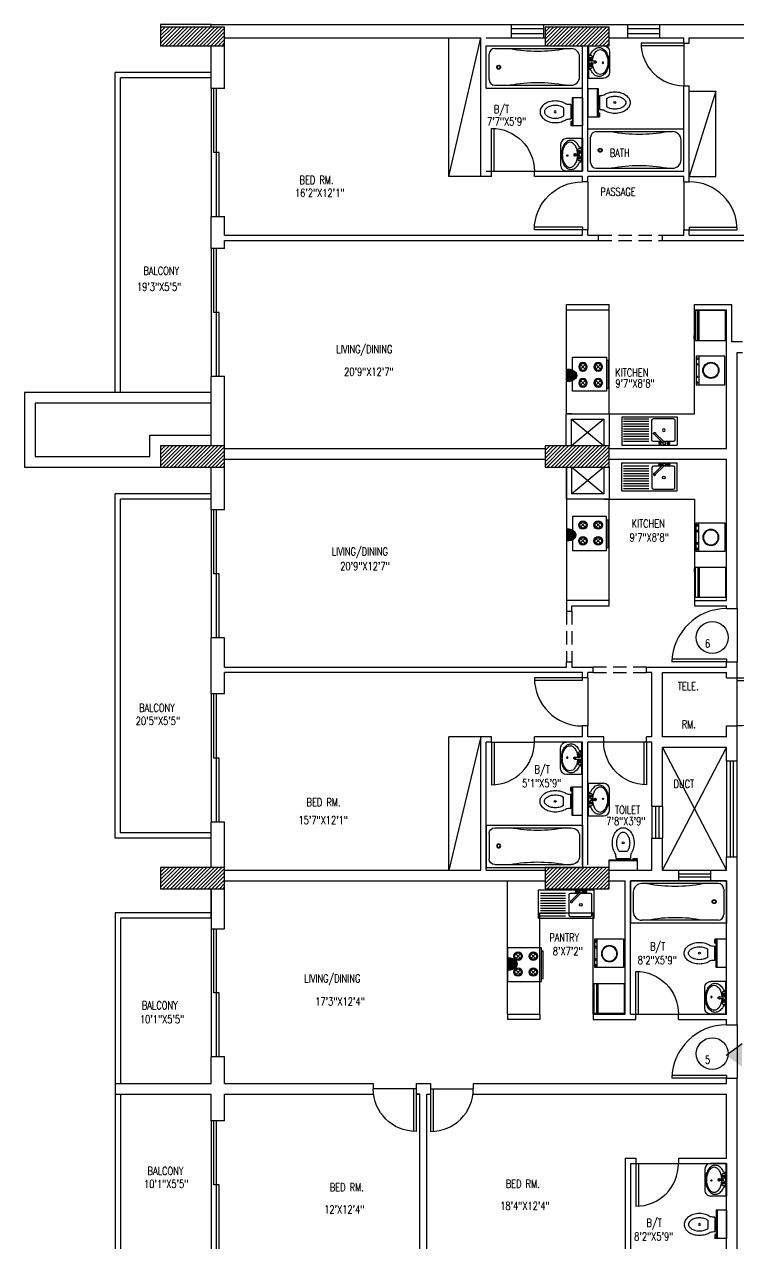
# Model space of a CAD drawing. Extents: x 5706208 to 5786773, y -2031603 to -1909573.
# Drawn here: x 5730290 to 5743665, y -1952926 to -1930075 of the extents above; entities that cross this region are included whole.
import ezdxf

# ---------------------------------------------------------------- set-up
doc = ezdxf.new("R2010")
doc.units = 0
doc.header["$LTSCALE"] = 1000
doc.header["$MEASUREMENT"] = 0
doc.linetypes.add('HIDDEN', pattern=[0.375, 0.25, -0.125])
doc.layers.get('0').update_dxf_attribs({"linetype": 'CONTINUOUS'})
for name, color, linetype in [('DOOR', 3, 'CONTINUOUS'), ('E-LIGHTING', 7, 'CONTINUOUS'), ('E-POWER', 7, 'CONTINUOUS'), ('FIXTURES', 8, 'CONTINUOUS'), ('HATCH', 254, 'CONTINUOUS'), ('STR - COLUMN', 4, 'CONTINUOUS'), ('TEXT', 2, 'CONTINUOUS'), ('WALL', 7, 'CONTINUOUS'), ('WIN', 3, 'CONTINUOUS')]:
    doc.layers.add(name, color=color, linetype=linetype)
doc.styles.add('TNR', font='romant.shx', dxfattribs={"width": 0.8})

# ---------------------------------------------------------------- blocks, each defined once
blk = doc.blocks.new('4')
at = {"color": 1}
blk.add_line((137265, 121732), (138015, 121732), dxfattribs=at)
at = {"layer": 'WIN'}
for p, q in [((137215, 121732), (137265, 121732)), ((137215, 121732), (137215, 120932)), ((137265, 121732), (137265, 120934))]:
    blk.add_line(p, q, dxfattribs=at)
blk.add_arc((137215, 121732), 800, 270, 0, dxfattribs=at)
blk = doc.blocks.new('3')
at = {"layer": 'WIN'}
for p, q in [((131530, 59527), (130630, 59527)), ((131530, 59477), (130631, 59477)), ((131530, 59477), (131530, 59527))]:
    blk.add_line(p, q, dxfattribs=at)
blk.add_arc((131530, 59527), 900, 180, 270, dxfattribs=at)
blk = doc.blocks.new('2')
at = {"layer": 'WIN'}
for p, q in [((135430, 69027), (134405, 69027)), ((135430, 69077), (134407, 69077)), ((135430, 69077), (135430, 69027))]:
    blk.add_line(p, q, dxfattribs=at)
blk.add_arc((135430, 69002), 1025, 90, 178.6024, dxfattribs=at)
blk = doc.blocks.new('A$C456860CD')
at = {"layer": 'FIXTURES'}
for p, q in [((7.1, 13.29, 50), (12.9, 13.29, 50)), ((0, 0, 50), (0, 7.3, 50)), ((0, 7.3, 50), (20, 7.3, 50)), ((0, 6.73, 50), (20, 6.73, 50)), ((0, 0, 50), (20, 0, 50)), ((4.94, 8.21, 50), (15.06, 8.21, 50)), ((17.14, 8.24, 50), (20, 8.24, 50)), ((17.14, 7.67, 50), (17.14, 8.24, 50)), ((17.14, 7.67, 50), (20, 7.67, 50)), ((20, 7.67, 50), (20, 8.24, 50)), ((20, 0, 50), (20, 7.3, 50))]:
    blk.add_line(p, q, dxfattribs=at)
at = {"layer": 'FIXTURES', "elevation": 50}
for points in [[(4.58, 11.51, -0.082549), (2.96, 14.87, -0.071279), (2.35, 19.17, -0.071279), (2.96, 23.46, -0.082773), (4.59, 26.83, -0.106766), (7.22, 29.25, -0.133376), (10, 30, -0.133376), (12.78, 29.25, -0.106766), (15.41, 26.83, -0.082773), (17.04, 23.46, -0.071279), (17.65, 19.17, -0.071279), (17.04, 14.87, -0.082549), (15.42, 11.51, -0.106766)], [(7.1, 13.29, -0.082549), (5.92, 15.74, -0.071279), (5.43, 19.17, -0.071279), (5.92, 22.59, -0.082773), (7.1, 25.05, -0.106766), (8.78, 26.59, -0.133376), (10, 26.92, -0.133376), (11.22, 26.59, -0.106766), (12.9, 25.05, -0.082773), (14.08, 22.59, -0.071279), (14.57, 19.17, -0.071279), (14.08, 15.74, -0.082549), (12.9, 13.29, -0.082549)]]:
    blk.add_lwpolyline(points, format="xyb", dxfattribs=at)
at = {"layer": 'FIXTURES'}
blk.add_circle((9.97, 19.2, 50), 0.682, dxfattribs=at)
for centre, radius, start, end in [((-11.44, 8.11, 50), 16.38, 0.35698, 11.99076), ((31.44, 8.11, 50), 16.38, 168.00924, 179.64302), ((16.63, 7.82, 50), 0.527, 260.88023, 343.43698), ((18.49, 7.82, 50), 0.527, 196.56302, 279.11977)]:
    blk.add_arc(centre, radius, start, end, dxfattribs=at)
blk = doc.blocks.new('A$C185C11D3')
at = {"layer": 'FIXTURES'}
for p, q in [((0, 68, 50), (0, 0, 50)), ((0, 68, 50), (30, 68, 50)), ((2, 62, 50), (2, 8, 50)), ((6, 66, 50), (24, 66, 50)), ((28, 62, 50), (28, 8, 50)), ((30, 68, 50), (30, 0, 50)), ((0, 0, 50), (30, 0, 50)), ((8, 2, 50), (22, 2, 50))]:
    blk.add_line(p, q, dxfattribs=at)
for radius in [1.42, 1.1]:
    blk.add_circle((14.79, 59.22, 50), radius, dxfattribs=at)
for centre, radius, start, end in [((6, 62, 50), 4, 90, 180), ((24, 62, 50), 4, 0, 90), ((-100.79, 31.64, 50), 104.62, 349.25642, 10.74358), ((130.79, 31.64, 50), 104.62, 169.25642, 190.74358), ((8, 8, 50), 6, 180, 270), ((22, 8, 50), 6, 270, 0)]:
    blk.add_arc(centre, radius, start, end, dxfattribs=at)
blk = doc.blocks.new('LAV-S')
for p, q in [((-293, 0), (293, 0)), ((-293, 0), (-293, -284)), ((293, 0), (293, -284)), ((-293, -13), (293, -13)), ((-46, -50), (-75, -50)), ((-61, -35), (-61, -65)), ((-36, -40), (-36, -19)), ((-15, -66), (-15, -59)), ((14, -66), (14, -59)), ((36, -40), (36, -19)), ((45, -50), (75, -50)), ((60, -35), (60, -65)), ((-185, -392), (185, -392))]:
    blk.add_line(p, q)
for points in [[(-138, -55, 0.039711), (-178, -75, 0.107049), (-240, -134, 0.150029), (-261, -203, 0.150029), (-240, -272, 0.107049), (-178, -331, 0.075298), (-99, -365, 0.06206), (0, -377, 0.06206), (99, -365, 0.075298), (178, -331, 0.107049), (240, -272, 0.150029), (261, -203, 0.150029), (240, -134, 0.107049), (178, -75, 0.045264), (132, -52, 0.053604)], [(-12, -86, 0.053604), (-90, -97, 0.075298), (-159, -126, 0.107049), (-211, -175, 0.150029), (-225, -223, 0.150029), (-211, -272, 0.107049), (-159, -321, 0.075298), (-90, -350, 0.06206), (0, -361, 0.06206), (90, -350, 0.075298), (159, -321, 0.107049), (210, -272, 0.150029), (225, -223, 0.150029), (210, -175, 0.107049), (159, -126, 0.075298), (90, -97, 0.053604), (12, -86, 0.06206)], [(-138, -55), (-138, -37, -0.161372), (-129, -13)], [(-14, -79), (-96, -79, -0.414214), (-116, -59), (-116, -39, -0.414214), (-96, -19), (90, -19, -0.414214), (110, -39)], [(110, -39), (110, -59, -0.414214), (90, -79), (13, -79, -0.414214)], [(123, -13, -0.161372), (132, -37, -0.414214)], [(132, -37), (132, -52, -0.414214)]]:
    blk.add_lwpolyline(points, format="xyb")
for centre, radius in [((-61, -50), 19.1), ((-61, -50), 14.8), ((0, -136), 14.8), ((60, -50), 19.1), ((60, -50), 14.8), ((13, -273), 12.4)]:
    blk.add_circle(centre, radius)
for centre, radius, start, end in [((-37, -62), 22.2, 350.7967, 89.2835), ((-267, -84), 253, 348.1551, 4.1275), ((0, -136), 19.1, 157.9645, 22.0355), ((267, -84), 253, 175.8725, 191.8449), ((36, -62), 22.2, 90.7165, 189.2033), ((-185, -284), 108, 180, 270), ((185, -284), 108, 270, 0)]:
    blk.add_arc(centre, radius, start, end)
blk = doc.blocks.new('A$C556A3EF4')
at = {"layer": 'FIXTURES', "linetype": 'Continuous'}
for p, q in [((0, 21.84), (0, 2.16)), ((1.2, 21.84), (0, 21.84)), ((4.92, 19.29), (9.16, 15.05)), ((4.92, 15.05), (9.16, 19.29)), ((15.72, 19.29), (19.96, 15.05)), ((15.72, 15.05), (19.96, 19.29)), ((1.2, 2.16), (0, 2.16)), ((4.92, 8.05), (9.16, 3.8)), ((4.92, 3.8), (9.16, 8.05)), ((15.72, 8.05), (19.96, 3.8)), ((15.72, 3.8), (19.96, 8.05))]:
    blk.add_line(p, q, dxfattribs=at)
blk.add_lwpolyline([(1.2, 24), (1.2, 0), (25.2, 0), (25.2, 24)], close=True, dxfattribs=at)
for centre, radius in [((7.04, 17.17), 3), ((7.04, 17.17), 2.24), ((17.84, 17.17), 3), ((17.84, 17.17), 2.24), ((7.04, 5.93), 3), ((17.84, 5.93), 3), ((7.04, 5.93), 2.24), ((17.84, 5.93), 2.24)]:
    blk.add_circle(centre, radius, dxfattribs=at)
blk = doc.blocks.new('KS-S')
at = {"color": 0}
for p, q in [((56, 612), (1161, 612)), ((56, 52), (56, 612)), ((593, 543), (91, 543)), ((593, 493), (91, 493)), ((658, 515), (658, 114)), ((851, 543), (686, 543)), ((870, 563), (702, 394)), ((891, 542), (724, 374)), ((840, 573), (797, 573)), ((819, 552), (819, 594)), ((1087, 543), (915, 543)), ((1006, 573), (964, 573)), ((985, 552), (985, 594)), ((1115, 114), (1115, 515)), ((1161, 52), (1161, 612)), ((593, 443), (91, 443)), ((593, 393), (91, 393)), ((593, 343), (91, 343)), ((593, 293), (91, 293)), ((593, 243), (91, 243)), ((56, 52), (1161, 52)), ((593, 193), (91, 193)), ((593, 143), (91, 143)), ((593, 93), (91, 93)), ((686, 86), (1087, 86))]:
    blk.add_line(p, q, dxfattribs=at)
for centre, radius in [((819, 573), 26.1), ((819, 573), 21.3), ((901, 573), 32.6), ((901, 573), 26.6), ((985, 573), 26.1), ((985, 573), 21.3), ((895, 317), 26.1)]:
    blk.add_circle(centre, radius, dxfattribs=at)
for centre, radius, start, end in [((686, 515), 28, 90, 180), ((1087, 515), 28, 0, 90), ((709, 380), 21.7, 89.3249, 2.0537), ((709, 380), 15.7, 119.7441, 334.7167), ((686, 114), 28, 180, 270), ((1087, 114), 28, 270, 0)]:
    blk.add_arc(centre, radius, start, end, dxfattribs=at)
blk = doc.blocks.new('FRIDGE')
at = {"color": 0}
for p, q in [((-550, 600), (-550, 0)), ((-550, 575), (-525, 575)), ((-525, 600), (-525, 0)), ((-550, 25), (-525, 25))]:
    blk.add_line(p, q, dxfattribs=at)
blk.add_lwpolyline([(-600, 575), (-625, 575), (-625, 500), (-600, 500)], dxfattribs=at)
blk.add_lwpolyline([(-600, 600), (0, 600), (0, 0), (-600, 0)], close=True, dxfattribs=at)
blk = doc.blocks.new('WM')
at = {"layer": 'FIXTURES', "color": 0}
blk.add_line((110, 115), (681, 115), dxfattribs=at)
blk.add_lwpolyline([(681, 65), (681, 635), (110, 635), (110, 65)], close=True, dxfattribs=at)
for centre, radius in [((390, 357), 160), ((390, 357), 148), ((158, 88), 15.9), ((272, 88), 15.9), ((519, 88), 15.9), ((633, 88), 15.9)]:
    blk.add_circle(centre, radius, dxfattribs=at)
blk = doc.blocks.new('20A-Flux Outlet')
at = {"layer": 'E-POWER', "linetype": 'Continuous'}
h = blk.add_hatch(color=210, dxfattribs=at)
edge = h.paths.add_edge_path()
edge.add_ellipse((0, 0), major_axis=(13.2, 0), ratio=0.656577, start_angle=120, end_angle=180)
edge.add_line((-13.2, 0), (-6.6, 0))
edge.add_line((-6.6, 0), (-6.6, 7.5))
edge = h.paths.add_edge_path()
edge.add_ellipse((0, 0), major_axis=(13.2, 0), ratio=0.656577, start_angle=90, end_angle=120)
edge.add_line((-6.6, 7.5), (-6.6, 0))
edge.add_line((-6.6, 0), (0, 0))
edge.add_line((0, 0), (0, 8.7))
edge = h.paths.add_edge_path()
edge.add_line((0, 0), (-6.6, 0))
edge.add_line((-6.6, 0), (-6.6, -7.5))
edge.add_ellipse((0, 0), major_axis=(13.2, 0), ratio=0.656577, start_angle=240, end_angle=270)
edge.add_line((0, -8.7), (0, 0))
edge = h.paths.add_edge_path()
edge.add_line((-6.6, 0), (-13.2, 0))
edge.add_ellipse((0, 0), major_axis=(13.2, 0), ratio=0.656577, start_angle=180, end_angle=240)
edge.add_line((-6.6, -7.5), (-6.6, 0))
at = {"layer": 'E-POWER', "color": 210, "linetype": 'Continuous'}
blk.add_line((0, -8.7), (0, 8.7), dxfattribs=at)
at = {"layer": 'E-POWER', "color": 210, "linetype": 'Continuous', "extrusion": (0, 0, -1)}
blk.add_ellipse((0, 0), major_axis=(13.2, 0), ratio=0.656577, start_param=1.570796, end_param=4.712389, dxfattribs=at)

msp = doc.modelspace()

# ---------------------------------------------------------------- hatches: boundary and pattern name
at = {"layer": 'STR - COLUMN'}
h = msp.add_hatch(dxfattribs=at)
h.set_pattern_fill('ANSI31', color=8, scale=400)
h.set_pattern_definition([(45, (382226.04, -372463.856), (-35.35533906, 35.35533906), [])])
h.paths.add_polyline_path([(5732839.5, -1930474.8), (5732839.5, -1930124.8), (5734039.5, -1930124.8), (5734039.5, -1930474.8)])
h = msp.add_hatch(dxfattribs=at)
h.set_pattern_fill('ANSI31', color=8, scale=400)
h.set_pattern_definition([(45, (389426.04, -372463.856), (-35.35533906, 35.35533906), [])])
h.paths.add_polyline_path([(5740039.5, -1930474.8), (5740039.5, -1930124.8), (5741239.5, -1930124.8), (5741239.5, -1930474.8)])
h = msp.add_hatch(dxfattribs=at)
h.set_pattern_fill('ANSI31', color=8, scale=400)
h.set_pattern_definition([(45, (382226.04, -380313.856), (-35.35533906, 35.35533906), [])])
h.paths.add_polyline_path([(5732839.5, -1938374.8), (5732839.5, -1937974.8), (5734039.5, -1937974.8), (5734039.5, -1938374.8)])
h = msp.add_hatch(dxfattribs=at)
h.set_pattern_fill('ANSI31', color=8, scale=400)
h.set_pattern_definition([(45, (389426.04, -380313.856), (-35.35533906, 35.35533906), [])])
h.paths.add_polyline_path([(5740039.5, -1938374.8), (5740039.5, -1937974.8), (5741239.5, -1937974.8), (5741239.5, -1938374.8)])
h = msp.add_hatch(dxfattribs=at)
h.set_pattern_fill('ANSI31', color=8, scale=400)
h.set_pattern_definition([(45, (382226.04, -388213.856), (-35.35533906, 35.35533906), [])])
h.paths.add_polyline_path([(5732839.5, -1946274.8), (5732839.5, -1945874.8), (5734039.5, -1945874.8), (5734039.5, -1946274.8)])
h = msp.add_hatch(dxfattribs=at)
h.set_pattern_fill('ANSI31', color=8, scale=400)
h.set_pattern_definition([(45, (389426.04, -388213.856), (-35.35533906, 35.35533906), [])])
h.paths.add_polyline_path([(5740039.5, -1946274.8), (5740039.5, -1945874.8), (5741239.5, -1945874.8), (5741239.5, -1946274.8)])
at = {"layer": 'WIN'}
h = msp.add_hatch(color=8, dxfattribs=at)
h.paths.add_polyline_path([(5743435.9, -1949394.5), (5743728.4, -1949615.8), (5743728.4, -1949173.3)])
h.paths.add_polyline_path([(5743778.4, -1949294.5), (5743778.4, -1949494.5), (5743828.4, -1949494.5), (5743828.4, -1949294.5)])

# ---------------------------------------------------------------- linework, layer by layer
at = {"color": 8}
for p, q in [((5733789.5, -1930974.8), (5731989.5, -1930974.8)), ((5731989.5, -1936974.8), (5731989.5, -1930974.8)), ((5733789.5, -1931074.8), (5732089.5, -1931074.8)), ((5732089.5, -1936974.8), (5732089.5, -1931074.8)), ((5741139.5, -1937474.8), (5740534.9, -1937974.8)), ((5740534.9, -1937474.8), (5741139.5, -1937974.8)), ((5741139.5, -1938374.8), (5740539.5, -1938874.8)), ((5740539.5, -1938374.8), (5741139.5, -1938874.8)), ((5731989.5, -1945324.8), (5731989.5, -1938874.8)), ((5733789.5, -1938874.8), (5731989.5, -1938874.8)), ((5733789.5, -1938974.8), (5732089.5, -1938974.8)), ((5732089.5, -1945224.8), (5732089.5, -1938974.8)), ((5733789.5, -1945324.8), (5731989.5, -1945324.8)), ((5733789.5, -1945224.8), (5732089.5, -1945224.8)), ((5733789.5, -1946724.8), (5731989.5, -1946724.8)), ((5731989.5, -1946724.8), (5731989.5, -1949924.8)), ((5733789.5, -1946824.8), (5732089.5, -1946824.8)), ((5732089.5, -1946824.8), (5732089.5, -1949924.8)), ((5731989.5, -1950124.8), (5731989.5, -1953324.7)), ((5732089.5, -1950124.8), (5732089.5, -1953224.7))]:
    msp.add_line(p, q, dxfattribs=at)
for points in [[(5740434.9, -1937978.7), (5740434.9, -1937374.8), (5741239.5, -1937374.8), (5741239.5, -1937974.8)], [(5740534.9, -1937978.7), (5740534.9, -1937474.8), (5741139.5, -1937474.8), (5741139.5, -1937974.8), (5740539.5, -1937974.8)], [(5741239.5, -1938374.8), (5741239.5, -1938974.8), (5740439.5, -1938974.8), (5740439.5, -1938374.8)]]:
    msp.add_lwpolyline(points, dxfattribs=at)
msp.add_lwpolyline([(5740539.5, -1938374.8), (5741139.5, -1938374.8), (5741139.5, -1938874.8), (5740539.5, -1938874.8)], close=True, dxfattribs=at)
for centre in [(5743171.2, -1941566.1), (5743171.2, -1949366.1)]:
    msp.add_circle(centre, 298.4, dxfattribs=at)
at = {"layer": 'HATCH', "color": 51, "true_color": 0xf6f5b1}
for p, q in [((5740839.5, -1933024.8), (5740839.5, -1933924.8)), ((5742639.5, -1933024.8), (5742639.5, -1933924.8))]:
    msp.add_line(p, q, dxfattribs=at)
at = {"layer": 'HATCH', "color": 41, "true_color": 0xffd4a8}
msp.add_line((5740839.5, -1942324.8), (5740839.5, -1943224.8), dxfattribs=at)
at = {"layer": 'STR - COLUMN', "ltscale": 0.1}
for points in [[(5734039.5, -1930124.8), (5732839.5, -1930124.8), (5732839.5, -1930474.8), (5734039.5, -1930474.8), (5734039.5, -1930124.8)], [(5741239.5, -1930124.8), (5740039.5, -1930124.8), (5740039.5, -1930474.8), (5741239.5, -1930474.8), (5741239.5, -1930124.8)], [(5734039.5, -1937974.8), (5732839.5, -1937974.8), (5732839.5, -1938374.8), (5734039.5, -1938374.8), (5734039.5, -1937974.8)], [(5741239.5, -1937974.8), (5740039.5, -1937974.8), (5740039.5, -1938374.8), (5741239.5, -1938374.8), (5741239.5, -1937974.8)], [(5734039.5, -1945874.8), (5732839.5, -1945874.8), (5732839.5, -1946274.8), (5734039.5, -1946274.8), (5734039.5, -1945874.8)], [(5741239.5, -1945874.8), (5740039.5, -1945874.8), (5740039.5, -1946274.8), (5741239.5, -1946274.8), (5741239.5, -1945874.8)]]:
    msp.add_lwpolyline(points, dxfattribs=at)
at = {"layer": 'WALL', "color": 8}
for p, q in [((5733789.5, -1930074.8), (5739414.5, -1930074.8)), ((5733789.5, -1930124.8), (5733789.5, -1930074.8)), ((5739414.5, -1930324.8), (5739414.5, -1930074.8)), ((5740014.5, -1930074.8), (5741589.5, -1930074.8)), ((5740014.5, -1930324.8), (5740014.5, -1930074.8)), ((5741589.5, -1930324.8), (5741589.5, -1930074.8)), ((5742189.5, -1930074.8), (5743789.5, -1930074.8)), ((5742189.5, -1930324.8), (5742189.5, -1930074.8)), ((5733789.5, -1931277.2), (5733789.5, -1930474.8)), ((5734039.5, -1930324.8), (5738839.5, -1930324.8)), ((5734039.5, -1931277.2), (5734039.5, -1930324.8)), ((5738239.5, -1932924.8), (5738239.5, -1930324.8)), ((5738239.5, -1932924.8), (5738839.5, -1930324.8)), ((5738839.5, -1932924.8), (5738839.5, -1930324.8)), ((5738939.5, -1930324.8), (5739414.5, -1930324.8)), ((5740014.5, -1930324.8), (5740039.5, -1930324.8)), ((5740739.5, -1932824.8), (5740739.5, -1930474.8)), ((5740839.5, -1932824.8), (5740839.5, -1930474.8)), ((5741239.5, -1930324.8), (5741589.5, -1930324.8)), ((5742189.5, -1930324.8), (5742639.5, -1930324.8)), ((5742639.5, -1930424.8), (5742639.5, -1930324.8)), ((5742639.5, -1930424.8), (5742739.5, -1930424.8)), ((5742739.5, -1930324.8), (5743789.5, -1930324.8)), ((5742739.5, -1930424.8), (5742739.5, -1930324.8)), ((5734039.5, -1931277.2), (5733789.5, -1931277.2)), ((5734039.5, -1931277.2), (5733789.5, -1931277.2)), ((5733789.5, -1931277.2), (5733789.5, -1933677.2)), ((5742639.5, -1931224.8), (5742739.5, -1931224.8)), ((5742639.5, -1932824.8), (5742639.5, -1931224.8)), ((5742739.5, -1933024.8), (5742739.5, -1931224.8)), ((5742739.5, -1931324.8), (5743239.5, -1931324.8)), ((5743239.5, -1931324.8), (5742739.5, -1932924.8)), ((5743239.5, -1932924.8), (5743239.5, -1931324.8)), ((5739039.5, -1932924.8), (5738239.5, -1932924.8)), ((5738939.5, -1932824.8), (5739039.5, -1932824.8)), ((5739039.5, -1932924.8), (5739039.5, -1932824.8)), ((5739839.5, -1932924.8), (5739839.5, -1932824.8)), ((5739839.5, -1932824.8), (5740739.5, -1932824.8)), ((5740739.5, -1932924.8), (5739839.5, -1932924.8)), ((5740739.5, -1933024.8), (5740739.5, -1932924.8)), ((5740839.5, -1932824.8), (5742639.5, -1932824.8)), ((5740839.5, -1933024.8), (5740839.5, -1932924.8)), ((5742639.5, -1932924.8), (5740839.5, -1932924.8)), ((5742639.5, -1933024.8), (5742639.5, -1932924.8)), ((5742739.5, -1932924.8), (5743239.5, -1932924.8)), ((5740839.5, -1933024.8), (5740739.5, -1933024.8)), ((5742639.5, -1933024.8), (5742739.5, -1933024.8)), ((5733789.5, -1934274.8), (5733789.5, -1933677.2)), ((5733789.5, -1933677.2), (5734039.5, -1933677.2)), ((5734039.5, -1934024.8), (5734039.5, -1933677.2)), ((5740739.5, -1934024.8), (5740739.5, -1933924.8)), ((5740839.5, -1933924.8), (5740739.5, -1933924.8)), ((5740839.5, -1934024.8), (5740839.5, -1933924.8)), ((5742639.5, -1933924.8), (5742739.5, -1933924.8)), ((5742639.5, -1934024.8), (5742639.5, -1933924.8)), ((5742739.5, -1934024.8), (5742739.5, -1933924.8)), ((5734039.5, -1934024.8), (5740739.5, -1934024.8)), ((5734039.5, -1934274.8), (5734039.5, -1934124.8)), ((5734039.5, -1934124.8), (5741039.5, -1934124.8)), ((5740839.5, -1934024.8), (5741039.5, -1934024.8)), ((5741039.5, -1934124.8), (5741039.5, -1934024.8)), ((5742239.5, -1934024.8), (5742639.5, -1934024.8)), ((5742239.5, -1934124.8), (5742239.5, -1934024.8)), ((5742239.5, -1934124.8), (5744839.5, -1934124.8)), ((5742739.5, -1934024.8), (5747239.5, -1934024.8)), ((5734039.5, -1934274.8), (5733789.5, -1934274.8)), ((5734039.5, -1934274.8), (5733789.5, -1934274.8)), ((5733789.5, -1934274.8), (5733789.5, -1936674.8)), ((5740439.5, -1935324.8), (5741239.5, -1935324.8)), ((5740439.5, -1937374.8), (5740439.5, -1935324.8)), ((5740439.5, -1935424.8), (5741239.5, -1935424.8)), ((5741239.5, -1937374.8), (5741239.5, -1935324.8)), ((5742839.5, -1937374.8), (5742839.5, -1935324.8)), ((5742839.5, -1935324.8), (5743539.5, -1935324.8)), ((5742839.5, -1935424.8), (5743439.5, -1935424.8)), ((5743439.5, -1938024.8), (5743439.5, -1935424.8)), ((5743539.5, -1936024.8), (5743539.5, -1935324.8)), ((5743739.5, -1936024.8), (5743539.5, -1936024.8)), ((5743639.5, -1941024.8), (5743639.5, -1936224.8)), ((5743639.5, -1936224.8), (5743739.5, -1936224.8)), ((5733789.5, -1937974.8), (5733789.5, -1936674.8)), ((5734039.5, -1936674.8), (5733789.5, -1936674.8)), ((5734039.5, -1939174.1), (5734039.5, -1936674.8)), ((5740539.5, -1937374.8), (5740439.5, -1937374.8)), ((5741139.5, -1937374.8), (5742839.5, -1937374.8)), ((5734039.5, -1938024.8), (5740039.5, -1938024.8)), ((5741239.5, -1938024.8), (5743439.5, -1938024.8)), ((5734039.5, -1938224.8), (5740039.5, -1938224.8)), ((5741239.5, -1938224.8), (5743439.5, -1938224.8)), ((5743439.5, -1940874.8), (5743439.5, -1938224.8)), ((5733789.5, -1939174.1), (5733789.5, -1938374.8)), ((5740439.5, -1938374.8), (5740439.5, -1941074.8)), ((5734039.5, -1939174.1), (5733789.5, -1939174.1)), ((5734039.5, -1939174.1), (5733789.5, -1939174.1)), ((5733789.5, -1939174.1), (5733789.5, -1941574.1)), ((5740539.5, -1938974.8), (5740439.5, -1938974.8)), ((5741139.5, -1938974.8), (5742839.5, -1938974.8)), ((5741239.5, -1940974.8), (5741239.5, -1938974.8)), ((5742839.5, -1938974.8), (5742839.5, -1940974.8)), ((5741239.5, -1940874.8), (5740439.5, -1940874.8)), ((5740539.5, -1941074.8), (5740539.5, -1940974.8)), ((5740539.5, -1940974.8), (5741239.5, -1940974.8)), ((5742839.5, -1940874.8), (5743439.5, -1940874.8)), ((5742839.5, -1940974.8), (5743439.5, -1940974.8)), ((5743439.5, -1941024.8), (5743439.5, -1940974.8)), ((5740439.5, -1941074.8), (5740539.5, -1941074.8)), ((5743439.5, -1941024.8), (5743639.5, -1941024.8)), ((5743639.5, -1941024.8), (5743639.5, -1942024.8)), ((5733789.5, -1942624.8), (5733789.5, -1941574.1)), ((5734039.5, -1941574.1), (5733789.5, -1941574.1)), ((5734039.5, -1942124.8), (5734039.5, -1941574.1)), ((5734039.5, -1942124.8), (5740439.5, -1942124.8)), ((5740439.5, -1942124.8), (5740439.5, -1942024.8)), ((5740439.5, -1942024.8), (5740539.5, -1942024.8)), ((5740539.5, -1942024.8), (5740539.5, -1942124.8)), ((5740539.5, -1942124.8), (5740939.5, -1942124.8)), ((5740939.5, -1942224.8), (5740939.5, -1942124.8)), ((5741939.5, -1942224.8), (5741939.5, -1942124.8)), ((5741939.5, -1942124.8), (5743439.5, -1942124.8)), ((5743439.5, -1942024.8), (5743639.5, -1942024.8)), ((5743439.5, -1942124.8), (5743439.5, -1942024.8)), ((5743639.5, -1942324.8), (5743639.5, -1942024.8)), ((5734039.5, -1942624.8), (5734039.5, -1942224.8)), ((5740739.5, -1942224.8), (5734039.5, -1942224.8)), ((5740739.5, -1942324.8), (5740739.5, -1942224.8)), ((5740839.5, -1942324.8), (5740739.5, -1942324.8)), ((5740839.5, -1942324.8), (5740839.5, -1942224.8)), ((5740939.5, -1942224.8), (5740839.5, -1942224.8)), ((5742039.5, -1942224.8), (5741939.5, -1942224.8)), ((5742039.5, -1943424.8), (5742039.5, -1942224.8)), ((5742239.5, -1943424.8), (5742239.5, -1942224.8)), ((5742239.5, -1942224.8), (5743439.5, -1942224.8)), ((5743439.5, -1942324.8), (5743439.5, -1942224.8)), ((5743439.5, -1942324.8), (5743639.5, -1942324.8)), ((5743639.5, -1943224.8), (5743639.5, -1942324.8)), ((5734039.5, -1942624.8), (5733789.5, -1942624.8)), ((5734039.5, -1942624.8), (5733789.5, -1942624.8)), ((5733789.5, -1942624.8), (5733789.5, -1945024.8)), ((5740739.5, -1943424.8), (5740739.5, -1943224.8)), ((5740839.5, -1943224.8), (5740739.5, -1943224.8)), ((5740839.5, -1943424.8), (5740839.5, -1943224.8)), ((5743439.5, -1943424.8), (5743439.5, -1943224.8)), ((5743439.5, -1943224.8), (5743639.5, -1943224.8)), ((5743639.5, -1943874.8), (5743639.5, -1943224.8)), ((5738239.5, -1945924.8), (5738239.5, -1943424.8)), ((5738839.5, -1943424.8), (5738239.5, -1945924.8)), ((5739039.5, -1943424.8), (5738239.5, -1943424.8)), ((5738839.5, -1945924.8), (5738839.5, -1943424.8)), ((5738939.5, -1945924.8), (5738939.5, -1943524.8)), ((5739039.5, -1943524.8), (5738939.5, -1943524.8)), ((5739039.5, -1943524.8), (5739039.5, -1943424.8)), ((5739839.5, -1943524.8), (5739839.5, -1943424.8)), ((5740739.5, -1943424.8), (5739839.5, -1943424.8)), ((5740739.5, -1943524.8), (5739839.5, -1943524.8)), ((5740739.5, -1945824.8), (5740739.5, -1943524.8)), ((5741139.5, -1943424.8), (5740839.5, -1943424.8)), ((5740839.5, -1945824.8), (5740839.5, -1943524.8)), ((5741139.5, -1943524.8), (5740839.5, -1943524.8)), ((5741139.5, -1943524.8), (5741139.5, -1943424.8)), ((5741939.5, -1943524.8), (5741939.5, -1943424.8)), ((5742039.5, -1943424.8), (5741939.5, -1943424.8)), ((5742039.5, -1943524.8), (5741939.5, -1943524.8)), ((5742039.5, -1944724.8), (5742039.5, -1943524.8)), ((5743439.5, -1943424.8), (5742239.5, -1943424.8)), ((5742239.5, -1944724.8), (5742239.5, -1943624.8)), ((5743439.5, -1943624.8), (5742239.5, -1943624.8)), ((5742239.5, -1945924.8), (5743439.5, -1943624.8)), ((5742239.5, -1943624.8), (5743439.5, -1945924.8)), ((5743439.5, -1943874.8), (5743439.5, -1943624.8)), ((5743439.5, -1943874.8), (5743639.5, -1943874.8)), ((5742039.5, -1944724.8), (5742239.5, -1944724.8)), ((5733789.5, -1945874.8), (5733789.5, -1945024.8)), ((5734039.5, -1945024.8), (5733789.5, -1945024.8)), ((5734039.5, -1945924.8), (5734039.5, -1945024.8)), ((5742039.5, -1945924.8), (5742039.5, -1945324.8)), ((5742039.5, -1945324.8), (5742239.5, -1945324.8)), ((5742239.5, -1945924.8), (5742239.5, -1945324.8)), ((5743439.5, -1945924.8), (5743439.5, -1945674.8)), ((5743439.5, -1945674.8), (5743639.5, -1945674.8)), ((5743639.5, -1948824.8), (5743639.5, -1945674.8)), ((5734039.5, -1945924.8), (5738839.5, -1945924.8)), ((5738939.5, -1945924.8), (5740039.5, -1945924.8)), ((5741239.5, -1945924.8), (5742039.5, -1945924.8)), ((5742239.5, -1945924.8), (5742539.5, -1945924.8)), ((5742539.5, -1945924.8), (5742539.5, -1946124.8)), ((5743139.5, -1945924.8), (5743439.5, -1945924.8)), ((5743139.5, -1945924.8), (5743139.5, -1946124.8)), ((5734039.5, -1946124.8), (5740039.5, -1946124.8)), ((5734039.5, -1947024.8), (5734039.5, -1946124.8)), ((5739339.5, -1948624.8), (5739339.5, -1946124.8)), ((5741239.5, -1946124.8), (5741539.5, -1946124.8)), ((5741539.5, -1948624.8), (5741539.5, -1946124.8)), ((5741639.5, -1946124.8), (5742539.5, -1946124.8)), ((5741639.5, -1948624.8), (5741639.5, -1946124.8)), ((5743139.5, -1946124.8), (5743439.5, -1946124.8)), ((5743439.5, -1948624.8), (5743439.5, -1946124.8)), ((5733789.5, -1946824.8), (5733789.5, -1946274.8)), ((5733789.5, -1946274.8), (5733789.5, -1947024.8)), ((5739939.5, -1946724.8), (5740939.5, -1946724.8)), ((5739939.5, -1948624.8), (5739939.5, -1946724.8)), ((5740939.5, -1948624.8), (5740939.5, -1946724.8)), ((5733789.5, -1947024.8), (5734039.5, -1947024.8)), ((5733789.5, -1947024.8), (5733789.5, -1949424.8)), ((5739339.5, -1948624.8), (5739939.5, -1948624.8)), ((5739339.5, -1948624.8), (5739339.5, -1948724.8)), ((5739939.5, -1948724.8), (5739339.5, -1948724.8)), ((5739939.5, -1948624.8), (5739939.5, -1948724.8)), ((5740939.5, -1948624.8), (5741539.5, -1948624.8)), ((5740939.5, -1948624.8), (5740939.5, -1948724.8)), ((5740939.5, -1948724.8), (5741539.5, -1948724.8)), ((5741539.5, -1948724.8), (5741739.5, -1948724.8)), ((5741639.5, -1948624.8), (5741739.5, -1948624.8)), ((5741739.5, -1948724.8), (5741739.5, -1948624.8)), ((5742539.5, -1948624.8), (5743439.5, -1948624.8)), ((5742539.5, -1948724.8), (5742539.5, -1948624.8)), ((5742539.5, -1948724.8), (5743439.5, -1948724.8)), ((5743439.5, -1948824.8), (5743439.5, -1948724.8)), ((5743439.5, -1948824.8), (5743639.5, -1948824.8)), ((5743639.5, -1948824.8), (5743639.5, -1949824.8)), ((5733789.5, -1949924.8), (5733789.5, -1949424.8)), ((5734039.5, -1949424.8), (5733789.5, -1949424.8)), ((5734039.5, -1949924.8), (5734039.5, -1949424.8)), ((5743439.5, -1949824.8), (5743639.5, -1949824.8)), ((5743439.5, -1949924.8), (5743439.5, -1949824.8)), ((5743639.5, -1950224.8), (5743639.5, -1949824.8)), ((5731989.5, -1949924.8), (5733789.5, -1949924.8)), ((5731989.5, -1949924.8), (5731989.5, -1950124.8)), ((5731989.5, -1950124.8), (5733789.5, -1950124.8)), ((5733789.5, -1950624.7), (5733789.5, -1950124.8)), ((5734039.5, -1949924.8), (5736823.5, -1949924.8)), ((5734039.5, -1950124.8), (5736829.8, -1950124.8)), ((5734039.5, -1950624.7), (5734039.5, -1950124.8)), ((5736823.5, -1949924.8), (5736823.5, -1950024.8)), ((5737623.5, -1949924.8), (5737623.5, -1950024.8)), ((5737623.5, -1949924.8), (5737896.5, -1949924.8)), ((5737696.5, -1950124.8), (5737623.5, -1950124.8)), ((5737623.5, -1950124.8), (5737696.5, -1950124.8)), ((5737696.5, -1949924.8), (5737896.5, -1949924.8)), ((5737696.5, -1953924.8), (5737696.5, -1950124.8)), ((5737823.5, -1953924.8), (5737823.5, -1950124.8)), ((5737823.5, -1950124.8), (5737896.5, -1950124.8)), ((5737896.5, -1949924.8), (5737896.5, -1950024.8)), ((5738690.3, -1950124.8), (5743439.5, -1950124.8)), ((5738696.5, -1949924.8), (5738696.5, -1950024.8)), ((5738696.5, -1949924.8), (5743439.5, -1949924.8)), ((5743439.5, -1951324.8), (5743439.5, -1950124.8)), ((5743639.5, -1951224.8), (5743639.5, -1950224.8)), ((5734039.5, -1950624.7), (5733789.5, -1950624.7)), ((5733789.5, -1950624.7), (5733789.5, -1953024.7)), ((5743639.5, -1953824.8), (5743639.5, -1951224.8)), ((5741539.5, -1951324.8), (5741739.5, -1951324.8)), ((5741539.5, -1951324.8), (5741539.5, -1953924.8)), ((5741639.5, -1951424.8), (5741639.5, -1953924.8)), ((5741639.5, -1951424.8), (5741739.5, -1951424.8)), ((5741739.5, -1951324.8), (5741739.5, -1951424.8)), ((5742539.5, -1951324.8), (5742539.5, -1951424.8)), ((5742539.5, -1951324.8), (5743439.5, -1951324.8)), ((5742539.5, -1951424.8), (5743439.5, -1951424.8)), ((5743439.5, -1953924.8), (5743439.5, -1951424.8))]:
    msp.add_line(p, q, dxfattribs=at)
for points in [[(5733789.5, -1930074.8), (5732839.5, -1930074.8), (5732839.5, -1930474.8), (5733779.8, -1930474.8)], [(5733789.5, -1936974.8), (5730289.5, -1936974.8), (5730289.5, -1938374.8), (5732839.5, -1938374.8)]]:
    msp.add_lwpolyline(points, dxfattribs=at)
msp.add_lwpolyline([(5733789.5, -1937174.8), (5730489.5, -1937174.8), (5730489.5, -1938174.8), (5732639.5, -1938174.8), (5732639.5, -1937774.8), (5733789.5, -1937774.8)], close=True, dxfattribs=at)
at = {"layer": 'WIN', "color": 8}
for p, q in [((5739414.5, -1930074.8), (5740014.5, -1930074.8)), ((5739414.5, -1930154.8), (5740014.5, -1930154.8)), ((5739414.5, -1930244.8), (5740014.5, -1930244.8)), ((5741589.5, -1930074.8), (5742189.5, -1930074.8)), ((5741589.5, -1930154.8), (5742189.5, -1930154.8)), ((5741589.5, -1930244.8), (5742189.5, -1930244.8)), ((5739414.5, -1930324.8), (5740014.5, -1930324.8)), ((5741589.5, -1930324.8), (5742189.5, -1930324.8)), ((5733839.5, -1932477.2), (5733839.5, -1931277.2)), ((5733889.5, -1933677.2), (5733889.5, -1931277.2)), ((5733939.5, -1932477.2), (5733839.5, -1932477.2)), ((5733939.5, -1933677.2), (5733939.5, -1932477.2)), ((5733839.5, -1935474.8), (5733839.5, -1934274.8)), ((5733889.5, -1936674.8), (5733889.5, -1934274.8)), ((5733939.5, -1935474.8), (5733839.5, -1935474.8)), ((5733939.5, -1936674.8), (5733939.5, -1935474.8)), ((5733839.5, -1940374.1), (5733839.5, -1939174.1)), ((5733889.5, -1941574.1), (5733889.5, -1939174.1)), ((5733939.5, -1940374.1), (5733839.5, -1940374.1)), ((5733939.5, -1941574.1), (5733939.5, -1940374.1)), ((5733839.5, -1943824.8), (5733839.5, -1942624.8)), ((5733889.5, -1945024.8), (5733889.5, -1942624.8)), ((5733939.5, -1943824.8), (5733839.5, -1943824.8)), ((5733939.5, -1945024.8), (5733939.5, -1943824.8)), ((5743439.5, -1943874.8), (5743439.5, -1945674.8)), ((5743509.5, -1943874.8), (5743509.5, -1945674.8)), ((5743569.5, -1945674.8), (5743569.5, -1943874.8)), ((5743639.5, -1945674.8), (5743639.5, -1943874.8)), ((5742039.5, -1944724.8), (5742039.5, -1945324.8)), ((5742109.5, -1944724.8), (5742109.5, -1945324.8)), ((5742169.5, -1944724.8), (5742169.5, -1945324.8)), ((5742239.5, -1944724.8), (5742239.5, -1945324.8)), ((5742539.5, -1945924.8), (5743139.5, -1945924.8)), ((5742539.5, -1945994.8), (5743139.5, -1945994.8)), ((5742539.5, -1946054.8), (5743139.5, -1946054.8)), ((5742539.5, -1946124.8), (5743139.5, -1946124.8)), ((5733839.5, -1948224.8), (5733839.5, -1947024.8)), ((5733889.5, -1949424.8), (5733889.5, -1947024.8)), ((5733939.5, -1948224.8), (5733839.5, -1948224.8)), ((5733939.5, -1949424.8), (5733939.5, -1948224.8)), ((5743433.5, -1949394.5), (5743728.4, -1949173.3)), ((5733839.5, -1951824.7), (5733839.5, -1950624.7)), ((5733889.5, -1953024.7), (5733889.5, -1950624.7)), ((5733939.5, -1951824.7), (5733839.5, -1951824.7)), ((5733939.5, -1953024.7), (5733939.5, -1951824.7))]:
    msp.add_line(p, q, dxfattribs=at)
at = {"layer": 'WIN', "color": 8, "linetype": 'HIDDEN'}
for p, q in [((5741039.5, -1934024.8), (5742239.5, -1934024.8)), ((5741039.5, -1934124.8), (5742235.4, -1934124.8)), ((5740439.5, -1941074.8), (5740439.5, -1942024.8)), ((5740539.5, -1941074.8), (5740539.5, -1942024.8)), ((5741939.5, -1942124.8), (5740939.5, -1942124.8)), ((5740939.5, -1942224.8), (5741939.5, -1942224.8))]:
    msp.add_line(p, q, dxfattribs=at)

# ---------------------------------------------------------------- block references
at = {"layer": 'DOOR'}
for name, p, rotation in [('4', (5620907, -1793209.8), 270), ('3', (5874269.2, -1874398.2), 180)]:
    msp.add_blockref(name, p, dxfattribs=dict(at, rotation=rotation))
at = {"layer": 'DOOR', "xscale": -1}
for name, p, rotation in [('4', (5601824.5, -1811092.3), 180), ('3', (5609209.9, -1874398.2), 180), ('4', (5604524.5, -1826892.3), 180), ('4', (5874838.5, -2071757.3), 5.336531216926232e-10)]:
    msp.add_blockref(name, p, dxfattribs=dict(at, rotation=rotation))
at = {"layer": 'DOOR'}
for name, p in [('2', (5608009.9, -2011051.4)), ('3', (5609209.9, -2001851.4)), ('4', (5601824.5, -2065257.3)), ('2', (5608009.9, -2018851.4)), ('4', (5600681.5, -2071757.3)), ('4', (5604524.5, -2073157.3))]:
    msp.add_blockref(name, p, dxfattribs=at)
at = {"layer": 'DOOR', "xscale": -1}
for name, p in [('3', (5875169.2, -2001851.4)), ('4', (5879154.5, -2065257.3))]:
    msp.add_blockref(name, p, dxfattribs=at)
at = {"layer": 'E-LIGHTING', "linetype": 'Continuous', "xscale": 13.58256551297382, "yscale": 13.58256552461535, "zscale": 13.58256551297382, "rotation": 180}
for p in [(5740454.9, -1936652.9), (5740439.5, -1939643.6), (5739339.5, -1947686.5)]:
    msp.add_blockref('20A-Flux Outlet', p, dxfattribs=at)
at = {"layer": 'FIXTURES'}
for name, p, xscale, yscale, zscale, rotation in [('A$C185C11D3', (5740739.5, -1931268.9, -1323.5), 26.47058823531916, 26.47058823531916, 26.47058823531916, 90), ('LAV-S', (5740839.5, -1930780), -1.04214914309341, 1.04214914309341, 1.04214914309341, 90), ('A$C456860CD', (5740839.5, -1931276.8, -1323.5), 26.47058823531916, 26.47058823531916, 26.47058823531916, 270), ('A$C456860CD', (5740739.5, -1931448.5, -1323.5), -26.47058823531916, 26.47058823531916, 26.47058823531916, 90), ('A$C185C11D3', (5742639.5, -1932824.8, -1323.5), 26.47058823531916, 26.47058823531916, 26.47058823531916, 90), ('LAV-S', (5740739.5, -1932519.5), 1.04214914309341, 1.04214914309341, 1.04214914309341, 270), ('FRIDGE', (5743421.9, -1935435.8), -0.9411764706601389, 0.9411764706455868, 0.9411764705890892, 180), ('WM', (5742809.4, -1936191.9), 0.9411764702672372, 0.9411764702672372, 0.9411764702672372, 270), ('KS-S', (5741423, -1937383.6), -0.9411764702526852, 0.9411764702672372, 0.9411764702672372, 180), ('A$C556A3EF4', (5741222, -1939300.7), 26.47058823530097, 26.47058823531552, 26.47058823531552, 180), ('WM', (5742809.4, -1940057.7), -0.9411764702672372, 0.9411764702672372, 0.9411764702672372, 270), ('LAV-S', (5740739.5, -1943830.1), -1.04214914309341, 1.04214914309341, 1.04214914309341, 270), ('A$C456860CD', (5740739.5, -1944901, -1323.5), 26.47058823531916, 26.47058823531916, 26.47058823531916, 90), ('LAV-S', (5740839.5, -1944603.5), 1.04214914309341, 1.04214914309341, 1.04214914309341, 90), ('A$C185C11D3', (5740739.5, -1945080.6, -1323.5), -26.47058823531916, 26.47058823531916, 26.47058823531916, 90), ('A$C185C11D3', (5741639.5, -1946124.8, -1323.5), 26.47058823531916, 26.47058823531916, 26.47058823531916, 270), ('A$C556A3EF4', (5740006.6, -1947381.2), 26.47058823530097, 26.47058823531552, 26.47058823531552, 180), ('WM', (5740909.4, -1947857.7), -0.9411764702672372, 0.9411764702672372, 0.9411764702672372, 270), ('A$C456860CD', (5743439.5, -1947748.2, -1323.5), 26.47058823531916, 26.47058823531916, 26.47058823531916, 90), ('LAV-S', (5743439.5, -1948319.5), -1.04214914309341, 1.04214914309341, 1.04214914309341, 270), ('LAV-S', (5743439.5, -1951730), 1.04214914309341, 1.04214914309341, 1.04214914309341, 270), ('A$C456860CD', (5743439.5, -1952301.3, -1323.5), -26.47058823531916, 26.47058823531916, 26.47058823531916, 90)]:
    msp.add_blockref(name, p, dxfattribs=dict(at, xscale=xscale, yscale=yscale, zscale=zscale, rotation=rotation))
for name, p, xscale, yscale, zscale in [('A$C556A3EF4', (5741222, -1936948.8), -26.47058823530097, 26.47058823531552, 26.47058823531552), ('KS-S', (5741423, -1938865.9), 0.9411764702526852, 0.9411764702672372, 0.9411764702672372), ('FRIDGE', (5743421.9, -1940813.7), 0.9411764706601389, 0.9411764706455868, 0.9411764706455868), ('A$C456860CD', (5741239.5, -1945924.8, -1323.5), 26.47058823530097, 26.47058823531916, 26.47058823531916), ('KS-S', (5739866.8, -1946873.7), 0.9411764702526852, 0.9411764702672372, 0.9411764702672372), ('FRIDGE', (5741521.9, -1948613.7), 0.9411764706601389, 0.9411764706455868, 0.9411764706455868)]:
    msp.add_blockref(name, p, dxfattribs=dict(at, xscale=xscale, yscale=yscale, zscale=zscale))

# ---------------------------------------------------------------- texts
at = {"layer": 'TEXT', "style": 'TNR', "width": 0.75}
for s, p in [('B/T', (5739082.1, -1931739.8)), ('7\'7"X5\'9"', (5738953.6, -1931969.8)), ('BATH', (5741253.6, -1932560.2)), ('BED RM.', (5735443.5, -1933066.4)), ('16\'2"X12\'1"', (5735357.6, -1933308.9)), ('PASSAGE', (5741075.5, -1933287.3)), ('BALCONY', (5732517.7, -1934767.5)), ('19\'3"X5\'5"', (5732398.4, -1935068.1)), ('LIVING/DINING', (5736130.2, -1936239.2)), ('20\'9"X12\'7"', (5736278.1, -1936660.9)), ('KITCHEN', (5741354.7, -1936677)), ('9\'7"X8\'8"', (5741358.6, -1936878.4)), ('KITCHEN', (5741661.5, -1939506.5)), ('9\'7"X8\'8"', (5741623.8, -1939765.2)), ('LIVING/DINING', (5736046.8, -1940029.8)), ('20\'9"X12\'7"', (5736205.2, -1940304.5)), ('6', (5743035, -1941753.8)), ('TELE.', (5742526.8, -1942555.3)), ('BALCONY', (5732437.8, -1942959)), ('20\'5"X5\'5"', (5732376, -1943204.6)), ('RM.', (5742599.3, -1943268.8)), ('B/T', (5739844.3, -1944112.5)), ('5\'1"X5\'9"', (5739612.1, -1944371.8)), ('DUCT', (5742446.7, -1944385.9)), ('BED RM.', (5735574.5, -1944730.1)), ('TOILET', (5741349.9, -1944873)), ('15\'7"X12\'1"', (5735423.4, -1945064.8)), ('7\'8"X3\'9"', (5741186.6, -1945083.1)), ('PANTRY', (5740119.6, -1947265.1)), ('8\'X7\'2"', (5740185.8, -1947521.2)), ('B/T', (5742006.5, -1947430.6)), ('8\'2"X5\'9"', (5741774.3, -1947689.9)), ('LIVING/DINING', (5735531.3, -1948030.6)), ('17\'3"X12\'4"', (5735737.8, -1948463.3)), ('BALCONY', (5732489.9, -1948535.3)), ('10\'1"X5\'5"', (5732453.4, -1948795.7)), ('5', (5743035, -1949553.8)), ('BALCONY', (5732597.1, -1951639.8)), ('10\'1"X5\'5"', (5732531, -1951882.6)), ('BED RM.', (5739305, -1951879.8)), ('BED RM.', (5736009.7, -1951945)), ('18\'4"X12\'4"', (5739200, -1952295.2)), ('12\'X12\'4"', (5735904.7, -1952360.4)), ('B/T', (5741941.8, -1952609)), ('8\'2"X5\'9"', (5741709.6, -1952868.3))]:
    msp.add_text(s, height=150, dxfattribs=at).set_placement(p)

doc.saveas('drawing.dxf')
